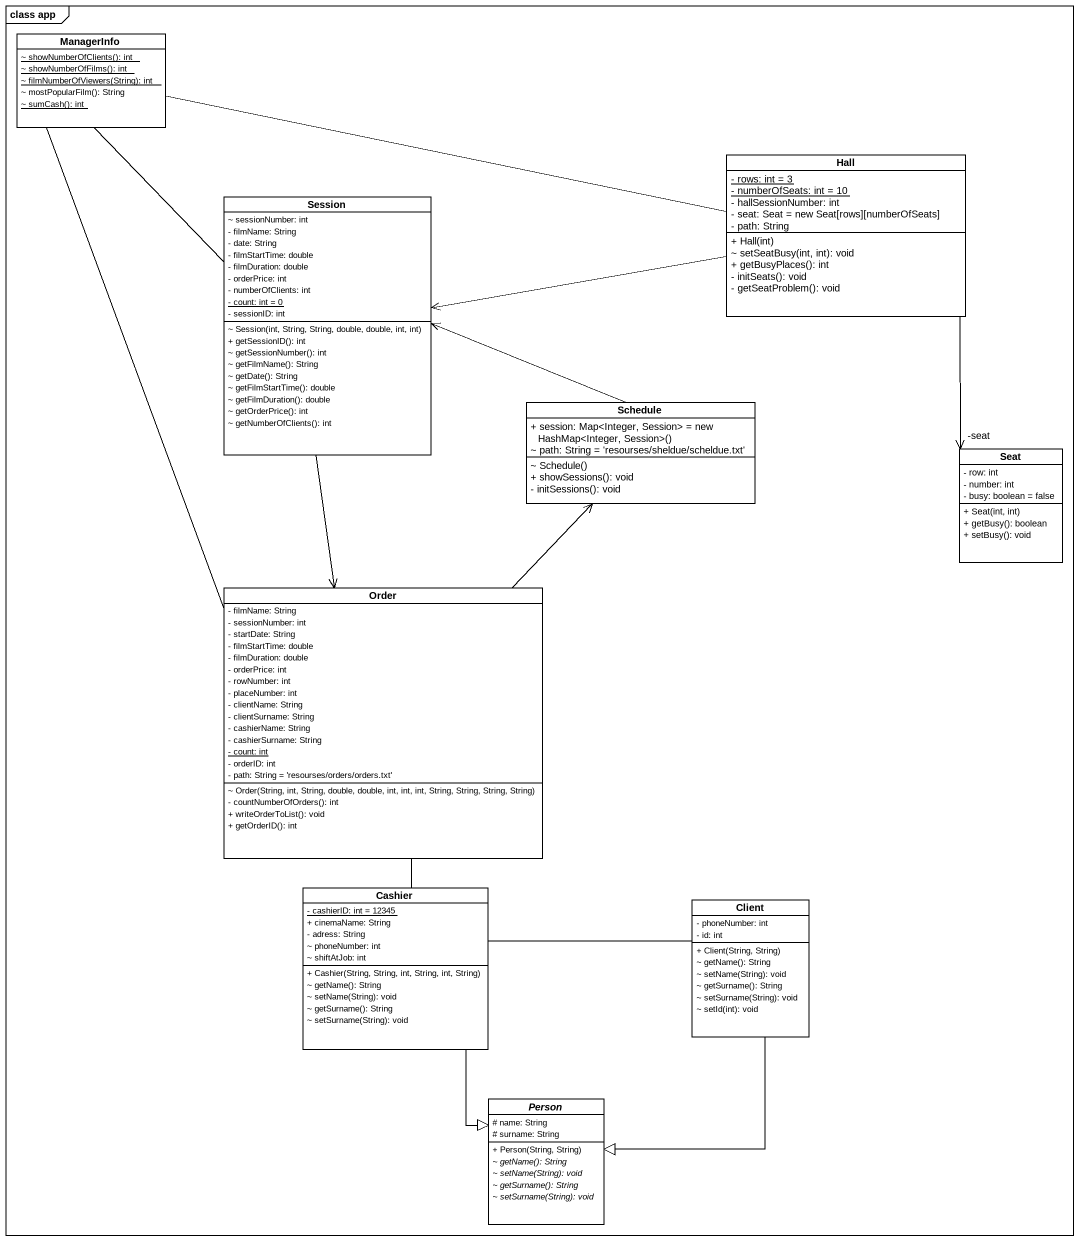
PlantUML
@startuml
mainframe class app
hide circle
hide empty members
skinparam classAttributeIconSize 0
class ManagerInfo {
  {static} ~ showNumberOfClients(): int
  {static} ~ showNumberOfFilms(): int
  {static} ~ filmNumberOfViewers(String): int
  ~ mostPopularFilm(): String
  {static} ~ sumCash(): int
}
class Hall {
  {static} - rows: int = 3
  {static} - numberOfSeats: int = 10
  - hallSessionNumber: int
  - seat: Seat = new Seat[rows][numberOfSeats]
  - path: String
  + Hall(int)
  ~ setSeatBusy(int, int): void
  + getBusyPlaces(): int
  - initSeats(): void
  - getSeatProblem(): void
}
class Session {
  ~ sessionNumber: int
  - filmName: String
  - date: String
  - filmStartTime: double
  - filmDuration: double
  - orderPrice: int
  - numberOfClients: int
  {static} - count: int = 0
  - sessionID: int
  ~ Session(int, String, String, double, double, int, int)
  + getSessionID(): int
  ~ getSessionNumber(): int
  ~ getFilmName(): String
  ~ getDate(): String
  ~ getFilmStartTime(): double
  ~ getFilmDuration(): double
  ~ getOrderPrice(): int
  ~ getNumberOfClients(): int
}
class Schedule {
  {field} + session: Map<Integer, Session> = new HashMap<Integer, Session>()
  ~ path: String = 'resourses/sheldue/scheldue.txt'
  ~ Schedule()
  + showSessions(): void
  - initSessions(): void
}
class Seat {
  - row: int
  - number: int
  - busy: boolean = false
  + Seat(int, int)
  + getBusy(): boolean
  + setBusy(): void
}
class Order {
  - filmName: String
  - sessionNumber: int
  - startDate: String
  - filmStartTime: double
  - filmDuration: double
  - orderPrice: int
  - rowNumber: int
  - placeNumber: int
  - clientName: String
  - clientSurname: String
  - cashierName: String
  - cashierSurname: String
  {static} - count: int
  - orderID: int
  - path: String = 'resourses/orders/orders.txt'
  ~ Order(String, int, String, double, double, int, int, int, String, String, String, String)
  - countNumberOfOrders(): int
  + writeOrderToList(): void
  + getOrderID(): int
}
class Cashier {
  {static} - cashierID: int = 12345
  + cinemaName: String
  - adress: String
  ~ phoneNumber: int
  ~ shiftAtJob: int
  + Cashier(String, String, int, String, int, String)
  ~ getName(): String
  ~ setName(String): void
  ~ getSurname(): String
  ~ setSurname(String): void
}
class Client {
  - phoneNumber: int
  - id: int
  + Client(String, String)
  ~ getName(): String
  ~ setName(String): void
  ~ getSurname(): String
  ~ setSurname(String): void
  ~ setId(int): void
}
abstract class "Person" as Person_ {
  # name: String
  # surname: String
  + Person(String, String)
  {abstract} ~ getName(): String
  {abstract} ~ setName(String): void
  {abstract} ~ getSurname(): String
  {abstract} ~ setSurname(String): void
}
ManagerInfo -right- Hall
ManagerInfo -- Order
Hall --> "-seat" Seat
Session -up- ManagerInfo
Session <-right- Hall
Session <-right- Schedule
Session --> Order
Order -up-> Schedule
Order -- Cashier
Cashier -right- Client
Cashier --|> Person_
Client --|> Person_
@enduml
